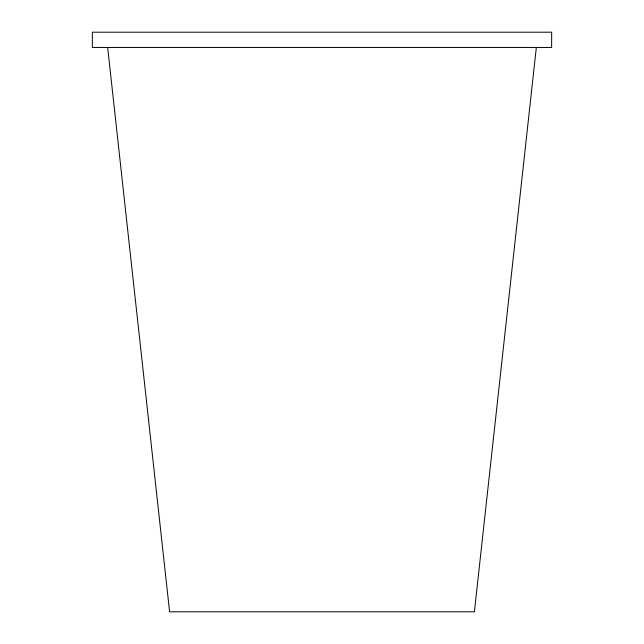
<?xml version="1.0" encoding="UTF-8"?>
<svg xmlns="http://www.w3.org/2000/svg" width="644" height="644" viewBox="0 0 644 644"><rect width="100%" height="100%" fill="white"/><g stroke="black" fill="none" stroke-linecap="round" stroke-linejoin="round"><path stroke-width="0.97" d="M536.339 47.455L474.395 611.8L169.605 611.8L107.661 47.455M551.65 32.2L92.35 32.2L92.35 47.455L551.65 47.455L551.65 32.2"/></g></svg>
